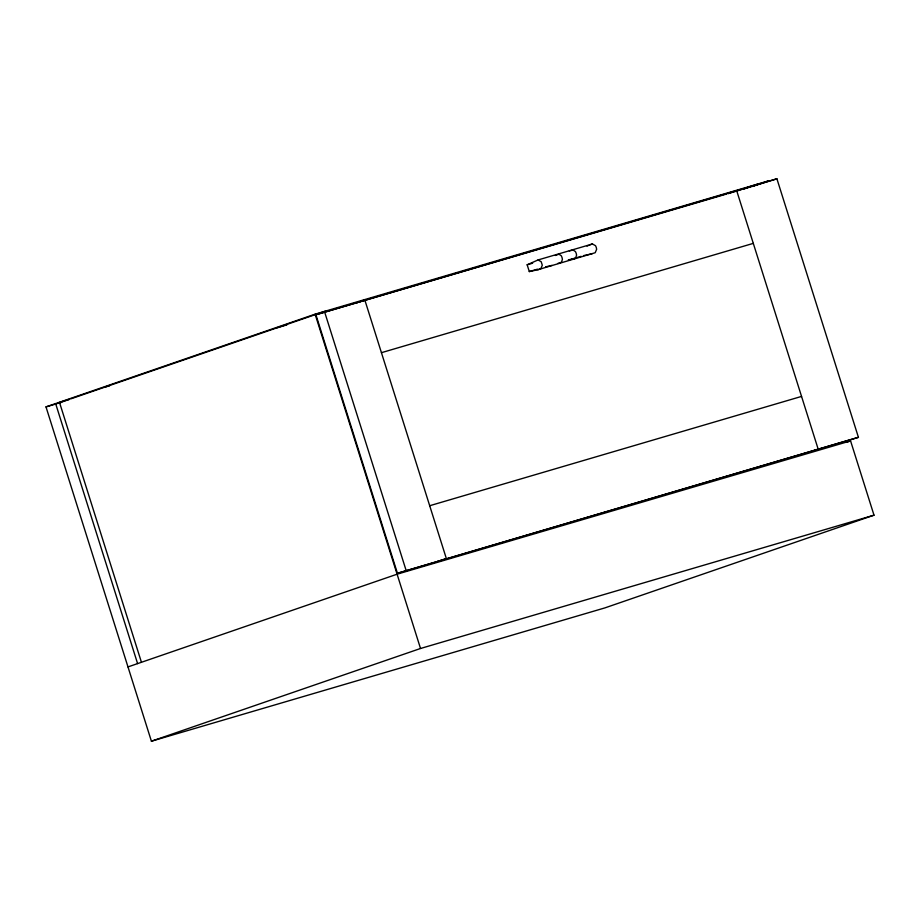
<?xml version="1.0" encoding="UTF-8"?>
<svg xmlns="http://www.w3.org/2000/svg" width="920" height="920" viewBox="0 0 920 920"><rect width="100%" height="100%" fill="white"/><g stroke="black" fill="none" stroke-linecap="round" stroke-linejoin="round"><path stroke-width="1.38" d="M587.052 246.146L588.271 245.548M527.16 264.799L538.062 259.946L592.445 243.961L595.562 245.743L596.275 247.422L596.654 249.228L595.206 252.724L537.763 269.767L529.299 271.572L527.16 264.799L532.634 263.189M127.983 666.919L397.095 574.195L850.574 440.887L874 515.177L604.888 607.901L151.409 741.209L46 406.893L315.111 314.168L768.591 180.861L752.353 186.449M57.408 403.478L64.618 400.993M65.814 400.579L69.655 399.257L62.698 401.499L64.779 400.89M70.989 398.797L325.312 311.178M315.916 314.755L776.905 178.79L858.429 437.334L397.428 573.286L315.916 314.755L726.639 194.005M356.155 302.921L364.803 299.943L446.326 558.474L437.678 561.453M743.509 188.991L758.39 183.862M776.905 178.79L744.107 188.864M569.308 250.907L573.16 250.033L575.483 251.643L576.196 253.322L576.587 255.127L575.632 258.048L571.918 259.325M589.398 245.007L592.445 243.961M537.763 269.767L540.822 268.709L542.294 265.213L541.19 261.728L538.062 259.946M397.428 573.286L858.429 437.334M809.531 452.145L818.179 449.155L736.667 190.624L728.007 193.602L741.428 189.658M846.515 442.278L850.574 440.887M151.409 741.209L420.52 648.485L874 515.177M277.253 327.727L286.879 324.898M105.639 386.929L109.756 385.721M46 406.893L56.2 403.891M57.58 403.489L61.697 402.281M529.299 271.572L537.51 269.157M570.952 259.325L574.77 258.209M577.311 257.462L581.118 256.335M381.443 352.682L753.296 243.374M429.697 505.724L801.55 396.416M551.988 265.397L545.629 266.858M583.659 255.587L592.158 253.77M574.62 258.83L568.318 259.796M555.266 255.484L558.992 254.196L561.315 255.806L562.028 257.496L562.407 259.29L561.464 262.211L557.784 263.476M324.565 311.765L406.077 570.308M315.111 314.168L420.52 648.485M59.455 402.258L141.438 662.285M55.614 403.581L137.597 663.607"/></g></svg>
